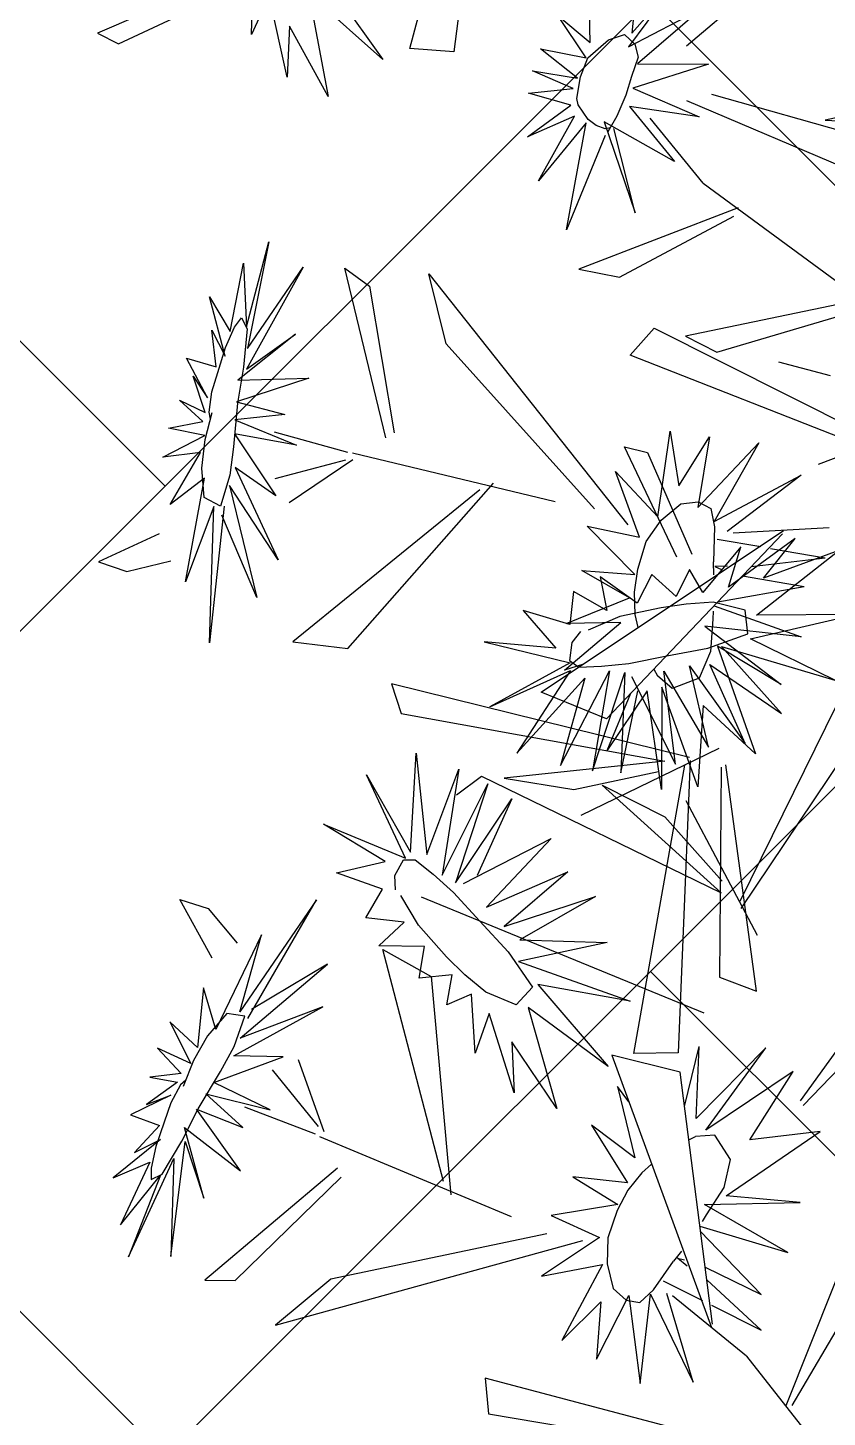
# Model space of a CAD drawing. Header units: millimetres. Extents: x -2729 to 15248, y -12439 to 5292.
# Drawn here: x 5760.3 to 5789.8, y -8521.2 to -8469.8 of the extents above; entities that cross this region are included whole.
import ezdxf

# ---------------------------------------------------------------- set-up
doc = ezdxf.new("R2010")
doc.units = ezdxf.units.MM

# ---------------------------------------------------------------- blocks, each defined once
blk = doc.blocks.new('aerysty')
at = {"color": 86, "linetype": 'Continuous'}
for p, q in [((-18.673, 3.321, 0.09), (-18.796, 2.225, 0.09)), ((-17.186, 1.346, 0.09), (-18.673, 3.321, 0.09)), ((-18.796, 2.225, 0.09), (-18.077, 0.72, 0.09)), ((-12.815, -4.82, 0.09), (-12.65, -2.023, 0.09)), ((-13.112, -4.802, 0.09), (-14.326, -2.398, 0.09)), ((-15.07, -3.094, 0.09), (-13.027, -5.053, 0.09)), ((-11.997, -6.073, 0.09), (-6.198, -3.302, 0.09)), ((-6.198, -3.302, 0.09), (-6.654, -4.328, 0.09)), ((-26.407, -4.424, 0.09), (-27.412, -4.991, 0.09)), ((-13.146, -9.856, 0.09), (-20.061, -4.295, 0.09)), ((-20.061, -4.295, 0.09), (-19.881, -6.332, 0.09)), ((-6.654, -4.328, 0.09), (-11.746, -6.339, 0.09)), ((-40.708, -4.827, 0.09), (-40.861, -5.681, 0.09)), ((-37.774, -8.266, 0.09), (-40.708, -4.827, 0.09)), ((-27.412, -4.991, 0.09), (-27.106, -14.852, 0.09)), ((-22.786, -16.103, 0.09), (-22.416, -4.804, 0.09)), ((-12.791, -4.994, 0.09), (-12.994, -12.668, 0.09)), ((-40.861, -5.681, 0.09), (-38.099, -8.726, 0.09)), ((-19.881, -6.332, 0.09), (-12.805, -10.305, 0.09)), ((-5.758, -6.366, 0.09), (-13.267, -15.458, 0.09)), ((-8.14, -7.533, 0.09), (-5.758, -6.366, 0.09)), ((-12.949, -14.137, 0.09), (-8.14, -7.533, 0.09)), ((-28.944, -9.197, 0.09), (-28.819, -11.794, 0.09)), ((-27.106, -14.852, 0.09), (-28.944, -9.197, 0.09)), ((-28.819, -11.794, 0.09), (-27.522, -14.708, 0.09)), ((-29.691, -12.256, 0.09), (-26.219, -16.712, 0.09)), ((-20.425, -16.184, 0.09), (-19.964, -13.618, 0.09)), ((-19.964, -13.618, 0.09), (-12.285, -21.117, 0.09)), ((-9.159, -26.439, 0.09), (-7.143, -14.238, 0.09)), ((-7.143, -14.238, 0.09), (-5.988, -14.895, 0.09)), ((-5.988, -14.895, 0.09), (-9.233, -27.327, 0.09)), ((-37.864, -15.986, 0.09), (-27.091, -15.612, 0.09)), ((-26.883, -15.758, 0.09), (-37.511, -17.574, 0.09)), ((-12.409, -21.1, 0.09), (-20.425, -16.184, 0.09)), ((-29.086, -23.68, 0.09), (-21.172, -20.839, 0.09)), ((-21.282, -20.685, 0.09), (-28.87, -22.237, 0.09)), ((-11.841, -22.736, 0.09), (-6.716, -32.563, 0.09)), ((-10.783, -24.813, 0.09), (-18.703, -24.477, 0.09)), ((-17.522, -25.743, 0.09), (-10.866, -25.009, 0.09))]:
    blk.add_line(p, q, dxfattribs=at)
at = {"color": 221, "linetype": 'Continuous'}
for p, q in [((-14.398, 1.801, 0.09), (-13.3, 0.461, 0.09)), ((-13.948, 0.481, 0.09), (-14.398, 1.801, 0.09)), ((-13.317, 1.824, 0.09), (-12.813, 0.639, 0.09)), ((-13.3, 0.461, 0.09), (-13.317, 1.824, 0.09)), ((-12.813, 0.639, 0.09), (-12.22, 1.638, 0.09)), ((-12.22, 1.638, 0.09), (-12.473, 0.625, 0.09)), ((-11.925, 0.658, 0.09), (-10.65, 1.72, 0.09)), ((-10.65, 1.72, 0.09), (-10.74, 0.579, 0.09)), ((-16.047, 1.181, 0.09), (-13.948, 0.481, 0.09)), ((-14.835, 0.141, 0.09), (-16.047, 1.181, 0.09)), ((-12.473, 0.625, 0.09), (-11.251, 1.332, 0.09)), ((-11.251, 1.332, 0.09), (-11.925, 0.658, 0.09)), ((-10.284, 0.333, 0.09), (-8.262, 1.353, 0.09)), ((-8.262, 1.353, 0.09), (-9.356, 0.345, 0.09)), ((-10.74, 0.579, 0.09), (-9.448, 1.02, 0.09)), ((-9.448, 1.02, 0.09), (-10.284, 0.333, 0.09)), ((-18.722, 0.03, 0.09), (-14.835, 0.141, 0.09)), ((-15.787, -0.405, 0.09), (-18.722, 0.03, 0.09)), ((-9.356, 0.345, 0.09), (-6.789, 0.394, 0.09)), ((-6.789, 0.394, 0.09), (-9.07, -0.205, 0.09)), ((-20.736, -1.301, 0.09), (-15.787, -0.405, 0.09)), ((-12.506, -0.502, 0.09), (-12.941, -2.914, 0.09)), ((-11.925, -2.263, 0.09), (-12.506, -0.502, 0.09)), ((-11.842, -0.42, 0.09), (-11.925, -2.263, 0.09)), ((-10.434, -2.84, 0.09), (-11.842, -0.42, 0.09)), ((-11.051, -0.298, 0.09), (-10.434, -2.84, 0.09)), ((-8.954, -2.023, 0.09), (-11.051, -0.298, 0.09)), ((-5.834, -0.365, 0.09), (-9.839, -0.405, 0.09)), ((-9.839, -0.405, 0.09), (-6.483, -1.791, 0.09)), ((-9.07, -0.205, 0.09), (-5.834, -0.365, 0.09)), ((-15.693, -0.779, 0.09), (-20.736, -1.301, 0.09)), ((-18.732, -2.651, 0.09), (-16.042, -0.766, 0.09)), ((-14.914, -0.819, 0.09), (-18.732, -2.651, 0.09)), ((-17.216, -3.135, 0.09), (-14.914, -0.819, 0.09)), ((-14.215, -0.875, 0.09), (-17.216, -3.135, 0.09)), ((-13.008, -0.601, 0.09), (-14.925, -2.556, 0.09)), ((-14.925, -2.556, 0.09), (-14.215, -0.875, 0.09)), ((-12.941, -2.914, 0.09), (-13.008, -0.601, 0.09)), ((-10.589, -0.533, 0.09), (-8.954, -2.023, 0.09)), ((-6.483, -1.791, 0.09), (-10.589, -0.533, 0.09)), ((-32.861, -5.556, 0.09), (-31.988, -3.05, 0.09)), ((-31.988, -3.05, 0.09), (-32.587, -6.268, 0.09)), ((-33.878, -5.675, 0.09), (-33.636, -3.89, 0.09)), ((-33.636, -3.89, 0.09), (-32.861, -5.556, 0.09)), ((-32.587, -6.268, 0.09), (-29.885, -4.221, 0.09)), ((-29.885, -4.221, 0.09), (-32.327, -6.398, 0.09)), ((-35.039, -5.294, 0.09), (-33.878, -5.675, 0.09)), ((-34.905, -6.709, 0.09), (-35.039, -5.294, 0.09)), ((-35.948, -5.976, 0.09), (-34.905, -6.709, 0.09)), ((-35.617, -7.627, 0.09), (-35.948, -5.976, 0.09)), ((-32.327, -6.398, 0.09), (-28.725, -5.838, 0.09)), ((-28.725, -5.838, 0.09), (-32.288, -6.997, 0.09)), ((-32.288, -6.997, 0.09), (-28.968, -7.503, 0.09)), ((-36.801, -7.679, 0.09), (-35.617, -7.627, 0.09)), ((-36.428, -8.844, 0.09), (-36.801, -7.679, 0.09)), ((-28.968, -7.503, 0.09), (-32.911, -7.718, 0.09)), ((-32.911, -7.718, 0.09), (-29.274, -8.661, 0.09)), ((-33.088, -8.254, 0.09), (-29.634, -9.642, 0.09)), ((-29.274, -8.661, 0.09), (-33.088, -8.254, 0.09)), ((-33.057, -8.543, 0.09), (-30.762, -11.355, 0.09)), ((-37.549, -8.871, 0.09), (-36.428, -8.844, 0.09)), ((-36.977, -9.68, 0.09), (-37.549, -8.871, 0.09)), ((-29.634, -9.642, 0.09), (-32.66, -8.973, 0.09)), ((-39.082, -10.264, 0.09), (-36.977, -9.68, 0.09)), ((-33.722, -9.558, 0.09), (-31.827, -12.211, 0.09)), ((-30.762, -11.355, 0.09), (-33.722, -9.558, 0.09)), ((-37.539, -10.466, 0.09), (-39.082, -10.264, 0.09)), ((-40.202, -11.977, 0.09), (-37.539, -10.466, 0.09)), ((-34.291, -10.345, 0.09), (-32.511, -13.398, 0.09)), ((-31.827, -12.211, 0.09), (-34.291, -10.345, 0.09)), ((-35.435, -11.126, 0.09), (-36.012, -15.456, 0.09)), ((-34.075, -14.172, 0.09), (-35.435, -11.126, 0.09)), ((-34.652, -11.005, 0.09), (-34.075, -14.172, 0.09)), ((-32.511, -13.398, 0.09), (-34.652, -11.005, 0.09)), ((-40.445, -13.632, 0.09), (-38.379, -11.505, 0.09)), ((-38.379, -11.505, 0.09), (-40.202, -11.977, 0.09)), ((-37.021, -11.831, 0.09), (-40.445, -13.632, 0.09)), ((-38.54, -15.161, 0.09), (-37.021, -11.831, 0.09)), ((-36.127, -11.992, 0.09), (-38.54, -15.161, 0.09)), ((-36.012, -15.456, 0.09), (-36.127, -11.992, 0.09)), ((-18.992, -14.294, 0.09), (-16.851, -15.954, 0.09)), ((-18.653, -14.899, 0.09), (-18.992, -14.294, 0.09)), ((-17.294, -14.001, 0.09), (-15.896, -16.081, 0.09)), ((-16.851, -15.954, 0.09), (-17.294, -14.001, 0.09)), ((-15.896, -16.081, 0.09), (-15.27, -14.156, 0.09)), ((-15.27, -14.156, 0.09), (-15.014, -16.093, 0.09)), ((-15.014, -16.093, 0.09), (-13.632, -14.008, 0.09)), ((-13.632, -14.008, 0.09), (-13.625, -15.975, 0.09)), ((-13.625, -15.975, 0.09), (-11.445, -14.602, 0.09)), ((-11.445, -14.602, 0.09), (-12.754, -16.48, 0.09)), ((-19.331, -16.855, 0.09), (-21.582, -16.442, 0.09)), ((-19.105, -17.434, 0.09), (-21.582, -16.442, 0.09)), ((-12.754, -16.48, 0.09), (-9.57, -16.263, 0.09)), ((-9.57, -16.263, 0.09), (-11.478, -16.993, 0.09)), ((-22.554, -18.705, 0.09), (-19.105, -17.434, 0.09)), ((-11.478, -16.993, 0.09), (-9.473, -17.721, 0.09)), ((-18.863, -17.937, 0.09), (-22.554, -18.705, 0.09)), ((-22.171, -19.99, 0.09), (-18.863, -17.937, 0.09)), ((-9.473, -17.721, 0.09), (-12.107, -17.845, 0.09)), ((-12.107, -17.845, 0.09), (-9.315, -19.555, 0.09)), ((-16.331, -19.015, 0.09), (-17.845, -22.214, 0.09)), ((-15.975, -22.561, 0.09), (-16.331, -19.015, 0.09)), ((-14.108, -18.915, 0.09), (-14.16, -19.175, 0.09)), ((-13.991, -19.368, 0.09), (-14.108, -18.915, 0.09)), ((-13.048, -20.424, 0.09), (-13.115, -18.796, 0.09)), ((-12.488, -18.547, 0.09), (-10.155, -21.327, 0.09)), ((-9.315, -19.555, 0.09), (-12.488, -18.547, 0.09)), ((-15.527, -19.188, 0.09), (-15.975, -22.561, 0.09)), ((-15.358, -19.292, 0.09), (-14.146, -22.289, 0.09)), ((-11.841, -22.736, 0.09), (-12.762, -19.318, 0.09)), ((-10.155, -21.327, 0.09), (-12.753, -19.089, 0.09)), ((-19.206, -19.56, 0.09), (-22.171, -19.99, 0.09)), ((-20.543, -21.811, 0.09), (-19.206, -19.56, 0.09)), ((-16.955, -19.616, 0.09), (-20.543, -21.811, 0.09)), ((-17.845, -22.214, 0.09), (-16.955, -19.616, 0.09)), ((-14.224, -19.987, 0.09), (-14.146, -22.289, 0.09)), ((-13.823, -20.233, 0.09), (-12.948, -22.828, 0.09)), ((-13.033, -20.78, 0.09), (-12.948, -22.828, 0.09))]:
    blk.add_line(p, q, dxfattribs=at)
at = {"color": 50, "linetype": 'Continuous'}
for p, q in [((-12.43, 0.488, 0.09), (-11.674, 0.537, 0.09)), ((-11.674, 0.537, 0.09), (-10.925, 0.474, 0.09)), ((-15.719, -0.651, 0.09), (-15.536, 0.006, 0.09)), ((-15.536, 0.006, 0.09), (-14.493, 0.318, 0.09)), ((-14.493, 0.318, 0.09), (-13.442, 0.419, 0.09)), ((-13.442, 0.419, 0.09), (-12.412, 0.369, 0.09)), ((-12.672, 0.379, 0.09), (-12.43, 0.488, 0.09)), ((-10.925, 0.474, 0.09), (-9.965, 0.388, 0.09)), ((-9.965, 0.388, 0.09), (-9.168, 0.219, 0.09)), ((-9.168, 0.219, 0.09), (-8.782, 0.038, 0.09)), ((-8.782, 0.038, 0.09), (-9.132, -0.25, 0.09)), ((-11.886, -0.474, 0.09), (-13.488, -0.658, 0.09)), ((-10.542, -0.409, 0.09), (-11.886, -0.474, 0.09)), ((-9.132, -0.25, 0.09), (-10.542, -0.409, 0.09)), ((-14.541, -0.74, 0.09), (-15.719, -0.651, 0.09)), ((-13.488, -0.658, 0.09), (-14.541, -0.74, 0.09)), ((-33.801, -6.141, 0.09), (-33.294, -6.012, 0.09)), ((-33.294, -6.012, 0.09), (-32.657, -6.203, 0.09)), ((-34.904, -7.24, 0.09), (-33.961, -6.374, 0.09)), ((-32.567, -6.628, 0.09), (-32.945, -7.38, 0.09)), ((-32.657, -6.203, 0.09), (-32.567, -6.628, 0.09)), ((-35.825, -8.496, 0.09), (-34.904, -7.24, 0.09)), ((-32.945, -7.38, 0.09), (-33.452, -8.252, 0.09)), ((-36.329, -9.288, 0.09), (-35.825, -8.496, 0.09)), ((-33.452, -8.252, 0.09), (-34.282, -9.42, 0.09)), ((-36.801, -10.178, 0.09), (-36.329, -9.288, 0.09)), ((-34.282, -9.42, 0.09), (-35.17, -10.684, 0.09)), ((-37.016, -11.369, 0.09), (-36.801, -10.178, 0.09)), ((-35.17, -10.684, 0.09), (-36.262, -11.822, 0.09)), ((-36.262, -11.822, 0.09), (-37.016, -11.369, 0.09)), ((-16.893, -16.617, 0.09), (-16.452, -16.415, 0.09)), ((-16.452, -16.415, 0.09), (-15.652, -16.213, 0.09)), ((-15.652, -16.213, 0.09), (-14.799, -16.157, 0.09)), ((-14.799, -16.157, 0.09), (-13.733, -16.254, 0.09)), ((-13.733, -16.254, 0.09), (-12.847, -16.627, 0.09)), ((-12.847, -16.627, 0.09), (-12.108, -17.202, 0.09)), ((-12.108, -17.202, 0.09), (-11.906, -17.819, 0.09)), ((-18.826, -18.316, 0.09), (-18.487, -17.687, 0.09)), ((-18.279, -17.5, 0.09), (-18.487, -17.687, 0.09)), ((-11.906, -17.819, 0.09), (-12.045, -18.322, 0.09)), ((-18.248, -19.204, 0.09), (-18.826, -18.316, 0.09)), ((-12.045, -18.322, 0.09), (-12.679, -18.592, 0.09)), ((-14.41, -18.945, 0.09), (-13.953, -18.831, 0.09)), ((-12.679, -18.592, 0.09), (-13.953, -18.831, 0.09)), ((-17.205, -19.415, 0.09), (-18.248, -19.204, 0.09)), ((-16.015, -19.242, 0.09), (-17.205, -19.415, 0.09)), ((-15.727, -19.2, 0.09), (-16.015, -19.242, 0.09))]:
    blk.add_line(p, q, dxfattribs=at)
blk = doc.blocks.new('styrtys')
at = {"color": 86, "linetype": 'Continuous'}
for p, q in [((-36.443, -5.684), (-36.596, -6.542)), ((-33.495, -9.14), (-36.443, -5.684)), ((-36.596, -6.542), (-33.821, -9.602)), ((-55.142, -11.478), (-55.167, -12.586)), ((-53.478, -13.323), (-55.142, -11.478)), ((-55.167, -12.586), (-54.315, -14.029)), ((-48.555, -19.104), (-48.638, -16.291)), ((-48.853, -19.113), (-50.282, -16.815)), ((-33.585, -16.896), (-22.76, -16.521)), ((-33.23, -18.493), (-33.585, -16.896)), ((-22.551, -16.668), (-33.23, -18.493)), ((-47.623, -20.286), (-42.067, -16.996)), ((-42.067, -16.996), (-42.432, -18.064)), ((-50.965, -17.578), (-48.745, -19.357)), ((-42.432, -18.064), (-47.349, -20.53)), ((-55.853, -19.225), (-55.492, -21.247)), ((-48.437, -24.175), (-55.853, -19.225)), ((-48.514, -19.277), (-48.034, -26.976)), ((-41.354, -20.024), (-48.059, -29.792)), ((-43.634, -21.403), (-41.354, -20.024)), ((-55.492, -21.247), (-48.056, -24.593)), ((-47.859, -28.441), (-43.634, -21.403)), ((-56.258, -23.174), (-57.214, -23.831)), ((-55.622, -34.516), (-56.258, -23.174)), ((-57.214, -23.831), (-56.03, -33.674)), ((-39.554, -25.284), (-39.393, -26.8)), ((-35.643, -30.247), (-39.554, -25.284)), ((-35.156, -28.736), (-33.433, -26.16)), ((-25.651, -29.759), (-30.494, -26.655)), ((-39.393, -26.8), (-35.989, -30.179)), ((-33.439, -36.98), (-32.424, -27.269)), ((-58.373, -28.177), (-58.017, -30.765)), ((-56.03, -33.674), (-58.373, -28.177)), ((-42.97, -40.416), (-42.039, -28.026)), ((-42.039, -28.026), (-40.824, -28.581)), ((-31.912, -28.061), (-31.763, -34.94)), ((-55.158, -31.157), (-54.926, -28.547)), ((-54.926, -28.547), (-46.572, -35.369)), ((-40.824, -28.581), (-42.964, -41.312)), ((-35.156, -28.736), (-42.901, -50.963)), ((-40.765, -29.785), (-40.985, -31.057)), ((-37.659, -35.411), (-40.765, -29.785)), ((-58.017, -30.765), (-56.458, -33.566)), ((-58.848, -31.305), (-54.976, -35.456)), ((-46.698, -35.363), (-55.158, -31.157)), ((-40.985, -31.057), (-37.788, -35.871)), ((-40.657, -33.353), (-40.581, -35.326)), ((-66.696, -35.766), (-55.947, -34.432)), ((-55.725, -34.561), (-66.201, -37.324)), ((-66.201, -37.324), (-66.696, -35.766)), ((-63.159, -39.43), (-55.492, -35.882)), ((-55.616, -35.737), (-63.071, -37.967)), ((-39.715, -41.192), (-43.853, -35.864)), ((-63.071, -37.967), (-63.159, -39.43))]:
    blk.add_line(p, q, dxfattribs=at)
at = {"color": 50, "linetype": 'Continuous'}
for p, q in [((-34.809, -11.148), (-32.694, -10.56)), ((-33.258, -11.35), (-34.809, -11.148)), ((-35.934, -12.869), (-33.258, -11.35)), ((-50.728, -12.619), (-49.51, -13.863)), ((-50.161, -13.901), (-50.728, -12.619)), ((-49.648, -12.499), (-49.038, -13.641)), ((-49.51, -13.863), (-49.648, -12.499)), ((-49.038, -13.641), (-48.534, -12.588)), ((-48.534, -12.588), (-48.696, -13.624)), ((-48.696, -13.624), (-47.536, -12.808)), ((-48.152, -13.543), (-46.97, -12.366)), ((-47.536, -12.808), (-48.152, -13.543)), ((-46.97, -12.366), (-46.958, -13.516)), ((-46.48, -13.722), (-44.547, -12.521)), ((-44.547, -12.521), (-45.552, -13.627)), ((-36.178, -14.532), (-34.103, -12.394)), ((-32.737, -12.722), (-36.178, -14.532)), ((-34.103, -12.394), (-35.934, -12.869)), ((-34.265, -16.067), (-32.737, -12.722)), ((-46.958, -13.516), (-45.705, -12.96)), ((-45.705, -12.96), (-46.48, -13.722)), ((-45.552, -13.627), (-42.988, -13.35)), ((-42.988, -13.35), (-45.217, -14.152)), ((-31.84, -12.884), (-34.265, -16.067)), ((-52.324, -13.387), (-50.161, -13.901)), ((-51.018, -14.32), (-52.324, -13.387)), ((-54.898, -14.777), (-51.018, -14.32)), ((-41.964, -14.025), (-45.969, -14.421)), ((-45.217, -14.152), (-41.964, -14.025)), ((-51.922, -14.95), (-54.898, -14.777)), ((-49.123, -14.899), (-50.868, -17.027)), ((-48.851, -17.208), (-49.123, -14.899)), ((-48.63, -14.755), (-48.851, -17.208)), ((-47.891, -16.467), (-48.63, -14.755)), ((-47.972, -14.614), (-47.891, -16.467)), ((-46.347, -16.911), (-47.972, -14.614)), ((-44.939, -15.961), (-47.192, -14.422)), ((-47.192, -14.422), (-46.347, -16.911)), ((-46.708, -14.616), (-44.939, -15.961)), ((-42.486, -15.509), (-46.708, -14.616)), ((-45.969, -14.421), (-42.486, -15.509)), ((-56.795, -16.288), (-51.922, -14.95)), ((-51.795, -15.317), (-56.795, -16.288)), ((-51.012, -15.287), (-54.67, -17.461)), ((-54.67, -17.461), (-52.145, -15.334)), ((-50.307, -15.281), (-53.109, -17.811)), ((-53.109, -17.811), (-51.012, -15.287)), ((-50.868, -17.027), (-50.307, -15.281)), ((-33.871, -21.583), (-33.225, -23.107)), ((-33.843, -23.205), (-33.871, -21.583)), ((-33.225, -23.107), (-33.035, -21.478)), ((-33.035, -21.478), (-32.807, -23.155)), ((-32.807, -23.155), (-32.17, -21.522)), ((-32.17, -21.522), (-31.997, -23.233)), ((-35.428, -22.027), (-33.843, -23.205)), ((-34.18, -23.463), (-35.428, -22.027)), ((-31.997, -23.233), (-30.81, -21.78)), ((-30.81, -21.78), (-31.414, -23.208)), ((-62.617, -24.882), (-61.967, -22.296)), ((-61.967, -22.296), (-62.28, -25.57)), ((-31.414, -23.208), (-29.395, -22.547)), ((-36.864, -22.885), (-34.18, -23.463)), ((-34.297, -23.946), (-36.864, -22.885)), ((-63.624, -25.092), (-63.542, -23.283)), ((-63.542, -23.283), (-62.617, -24.882)), ((-62.28, -25.57), (-59.758, -23.281)), ((-59.758, -23.281), (-62.007, -25.677)), ((-34.156, -23.976), (-33.741, -23.469)), ((-33.741, -23.469), (-33.531, -23.352)), ((-33.531, -23.352), (-32.736, -23.24)), ((-32.736, -23.24), (-31.976, -23.292)), ((-31.976, -23.292), (-31.114, -23.83)), ((-38.288, -24.417), (-34.297, -23.946)), ((-34.283, -24.328), (-34.156, -23.976)), ((-31.114, -23.83), (-30.75, -24.337)), ((-27.971, -24.05), (-30.626, -24.579)), ((-34.535, -24.751), (-38.288, -24.417)), ((-34.061, -24.573), (-36.945, -26.653)), ((-34.704, -27.487), (-34.061, -24.573)), ((-34.304, -24.683), (-34.283, -24.328)), ((-34.21, -24.857), (-34.304, -24.683)), ((-31.151, -24.61), (-29.001, -26.783)), ((-28.329, -25.611), (-31.151, -24.61)), ((-30.75, -24.337), (-30.982, -24.809)), ((-30.626, -24.579), (-28.329, -25.611)), ((-64.82, -24.813), (-63.624, -25.092)), ((-64.56, -26.217), (-64.82, -24.813)), ((-62.007, -25.677), (-58.453, -24.795)), ((-58.453, -24.795), (-61.915, -26.273)), ((-36.945, -26.653), (-34.2, -24.988)), ((-33.723, -24.951), (-34.384, -24.81)), ((-32.888, -25.047), (-33.723, -24.951)), ((-32.165, -25.041), (-32.888, -25.047)), ((-31.408, -25.063), (-32.165, -25.041)), ((-31.656, -25.113), (-30.884, -27.635)), ((-29.001, -26.783), (-31.656, -25.113)), ((-30.982, -24.809), (-31.408, -25.063)), ((-65.669, -25.577), (-64.56, -26.217)), ((-65.191, -27.2), (-65.669, -25.577)), ((-63.506, -25.551), (-63.01, -25.376)), ((-63.01, -25.376), (-62.355, -25.511)), ((-62.355, -25.511), (-62.228, -25.928)), ((-33.25, -25.297), (-34.704, -27.487)), ((-32.855, -27.879), (-33.25, -25.297)), ((-32.558, -25.213), (-32.855, -27.879)), ((-30.884, -27.635), (-32.558, -25.213)), ((-64.512, -26.75), (-63.645, -25.799)), ((-62.228, -25.928), (-62.539, -26.714)), ((-62.539, -26.714), (-62.968, -27.633)), ((-58.547, -26.483), (-62.475, -27.05)), ((-61.915, -26.273), (-58.547, -26.483)), ((-66.372, -27.357), (-65.191, -27.2)), ((-65.322, -28.088), (-64.512, -26.75)), ((-62.475, -27.05), (-58.751, -27.669)), ((-65.895, -28.49), (-66.372, -27.357)), ((-62.968, -27.633), (-63.695, -28.876)), ((-62.604, -27.602), (-59.024, -28.684)), ((-58.751, -27.669), (-62.604, -27.602)), ((-65.756, -28.926), (-65.322, -28.088)), ((-62.548, -27.888), (-60, -30.499)), ((-59.024, -28.684), (-62.112, -28.284)), ((-67.014, -28.617), (-65.895, -28.49)), ((-66.37, -29.376), (-67.014, -28.617)), ((-52.219, -28.693), (-50.635, -30.65)), ((-51.603, -30.608), (-52.219, -28.693)), ((-50.635, -30.65), (-50.18, -28.667)), ((-50.18, -28.667), (-49.751, -30.583)), ((-49.751, -30.583), (-48.554, -28.374)), ((-48.554, -28.374), (-48.372, -30.342)), ((-48.372, -30.342), (-46.312, -28.773)), ((-46.312, -28.773), (-47.455, -30.769)), ((-66.149, -29.859), (-65.756, -28.926)), ((-63.695, -28.876), (-64.472, -30.219)), ((-63.123, -28.963), (-60.99, -31.45)), ((-60, -30.499), (-63.123, -28.963)), ((-53.499, -29.712), (-53.893, -29.137)), ((-53.893, -29.137), (-51.603, -30.608)), ((-68.424, -30.148), (-66.37, -29.376)), ((-63.622, -29.802), (-61.568, -32.699)), ((-60.99, -31.45), (-63.622, -29.802)), ((-69.392, -31.962), (-66.862, -30.213)), ((-66.862, -30.213), (-68.424, -30.148)), ((-66.258, -31.07), (-66.149, -29.859)), ((-64.472, -30.219), (-65.463, -31.456)), ((-47.455, -30.769), (-44.288, -30.269)), ((-44.288, -30.269), (-46.131, -31.169)), ((-64.697, -30.686), (-64.889, -35.071)), ((-63.065, -33.613), (-64.697, -30.686)), ((-63.925, -30.495), (-63.065, -33.613)), ((-61.568, -32.699), (-63.925, -30.495)), ((-51.162, -31.034), (-50.379, -30.76)), ((-50.379, -30.76), (-49.531, -30.628)), ((-49.531, -30.628), (-48.455, -30.631)), ((-48.455, -30.631), (-47.535, -30.925)), ((-69.488, -33.64), (-67.611, -31.327)), ((-67.611, -31.327), (-69.392, -31.962)), ((-65.463, -31.456), (-66.258, -31.07)), ((-51.585, -31.275), (-51.162, -31.034)), ((-47.535, -30.925), (-46.744, -31.435)), ((-46.131, -31.169), (-44.061, -31.719)), ((-66.222, -31.533), (-69.488, -33.64)), ((-67.446, -35), (-66.222, -31.533)), ((-65.313, -31.615), (-67.446, -35)), ((-64.889, -35.071), (-65.313, -31.615)), ((-54.004, -31.731), (-56.293, -31.517)), ((-53.726, -32.29), (-56.293, -31.517)), ((-46.744, -31.435), (-46.487, -32.034)), ((-44.061, -31.719), (-46.685, -32.078)), ((-57.065, -33.869), (-53.726, -32.29)), ((-52.893, -32.283), (-53.085, -32.488)), ((-46.685, -32.078), (-43.739, -33.541)), ((-46.487, -32.034), (-46.581, -32.55)), ((-31.601, -32.362), (-30.815, -35.412)), ((-30.119, -35.031), (-31.601, -32.362)), ((-53.44, -32.772), (-57.065, -33.869)), ((-56.567, -35.122), (-53.44, -32.772)), ((-53.369, -33.148), (-53.085, -32.488)), ((-47.191, -32.876), (-48.446, -33.229)), ((-46.581, -32.55), (-47.191, -32.876)), ((-47.005, -32.814), (-44.422, -35.389)), ((-43.739, -33.541), (-47.005, -32.814)), ((-52.711, -33.985), (-53.369, -33.148)), ((-48.893, -33.384), (-48.446, -33.229)), ((-48.593, -33.327), (-48.622, -33.592)), ((-48.436, -33.77), (-48.593, -33.327)), ((-47.398, -34.743), (-47.61, -33.12)), ((-44.422, -35.389), (-47.222, -33.381)), ((-50.809, -33.626), (-52.039, -36.962)), ((-50.472, -33.824), (-51.648, -34.103)), ((-50.137, -37.143), (-50.809, -33.626)), ((-50.188, -33.756), (-50.472, -33.824)), ((-49.989, -33.727), (-50.137, -37.143)), ((-49.81, -33.815), (-48.33, -36.707)), ((-45.984, -36.949), (-47.21, -33.61)), ((-53.638, -34.426), (-56.567, -35.122)), ((-51.38, -34.282), (-54.775, -36.799)), ((-54.775, -36.799), (-53.638, -34.426)), ((-51.648, -34.103), (-52.711, -33.985)), ((-52.039, -36.962), (-51.38, -34.282)), ((-48.614, -34.41), (-48.33, -36.707)), ((-48.19, -34.621), (-47.084, -37.14)), ((-47.351, -35.098), (-47.084, -37.14))]:
    blk.add_line(p, q, dxfattribs=at)
blk.add_lwpolyline([(-48.874, -13.889), (-48.641, -13.758), (-47.889, -13.642), (-47.134, -13.638), (-46.166, -13.638), (-45.353, -13.737), (-44.951, -13.883), (-45.275, -14.203), (-46.672, -14.488), (-48.012, -14.672), (-49.599, -14.999), (-50.645, -15.175), (-51.832, -15.19), (-51.707, -14.517), (-50.692, -14.112), (-49.649, -13.917), (-48.613, -13.875)], dxfattribs=at)

msp = doc.modelspace()

# ---------------------------------------------------------------- hatches: boundary and pattern name
at = {"true_color": 0x57574c}
h = msp.add_hatch(dxfattribs=at)
h.set_pattern_fill('AR-HBONE', color=251, scale=0.25)
h.set_pattern_definition([(45, (-0.0007, -12635.68), (4e-15, 35.921024), [76.2, -25.4]), (135, (17.96, -12617.72), (4e-15, 35.921024), [76.2, -25.4])])
h.paths.add_polyline_path([(5991.418, -8471.869), (5991.418, -8044.928), (5353.986, -8044.928), (5310.535, -8044.928), (5310.535, -8806.052), (5830.213, -8806.052), (5830.213, -8471.869)])

# ---------------------------------------------------------------- block references
at = {"rotation": 72.88961706531438}
msp.add_blockref('styrtys', (5768.137, -8433.506, 0.448), dxfattribs=at)
at = {"xscale": -1, "rotation": 65.81393170605963}
msp.add_blockref('aerysty', (5761.273, -8520.475), dxfattribs=at)

doc.saveas('drawing.dxf')
